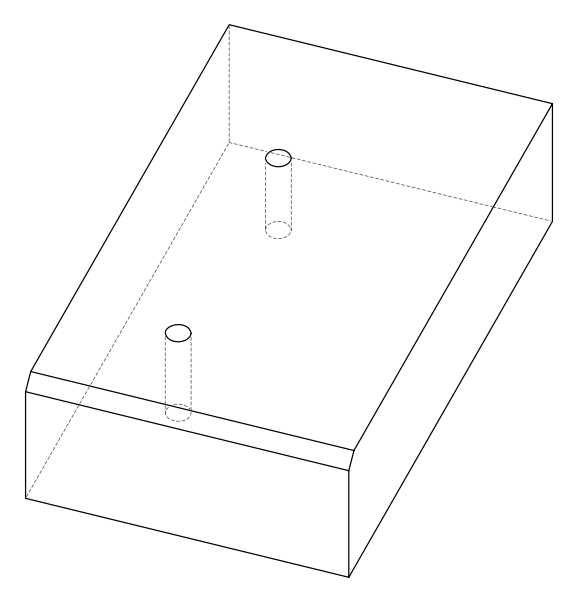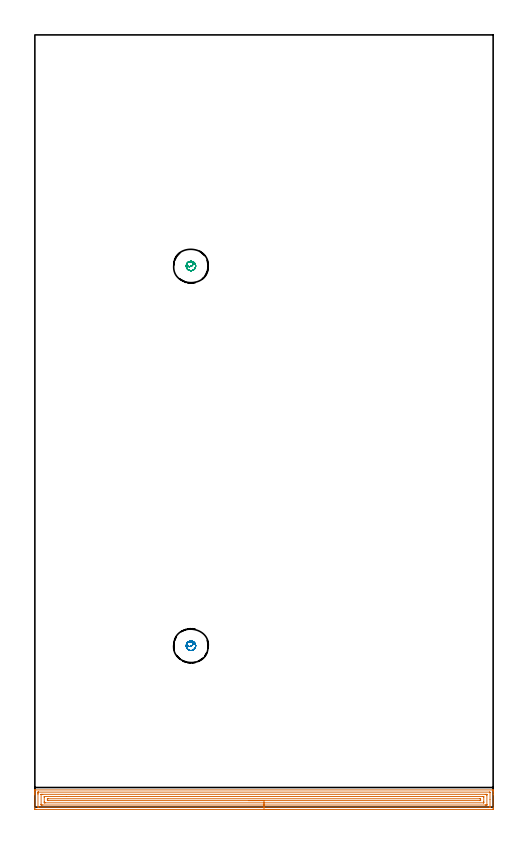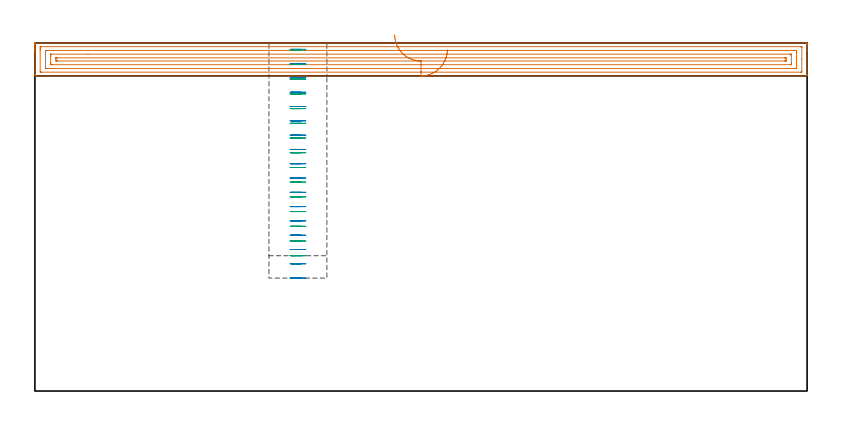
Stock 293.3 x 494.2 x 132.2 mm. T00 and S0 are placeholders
(PLAN: 3 operations, 1 tool changes, 15.8 min)
(1 AREA_MILL | FG_CHAMFER_SURFACE | UGT0205_001 | 11.96 min | 22914 mm3)
(2 MILL_BLIND_HOLE_FROM_SOLID_MATERIAL | STEP1POCKET | NXT0201_012 | Spiral | 2.05 min | 33922 mm3)
(3 MILL_BLIND_HOLE_FROM_SOLID_MATERIAL_1 | STEP1POCKET_1 | NXT0201_012 | Spiral | 1.81 min | 30694 mm3)
(TOOL UGT0205_001 | Chamfer Mill 20 x 3 x 45 deg. | D20 FL50 Z2)
(TOOL NXT0201_012 | ENDMILL 16mm [2P460-1600-NA 1630] | D16 FL38 Z6)
(OP 1 AREA_MILL)
G17 G21 G94 G90
T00 M6
G54
G17 G0 G90 X156.65 Y-1.5 S1061 M3
G43 Z142.2 H0
Z129.7
G94 G1 X156.612 Z128.828 F250.
X156.498 Z127.963
X156.309 Z127.112
X156.047 Z126.28
X155.713 Z125.474
X155.31 Z124.7
X154.842 Z123.964
X154.31 Z123.272
X153.721 Z122.629
X153.078 Z122.04
X152.386 Z121.508
X151.65 Z121.04
X150.876 Z120.637
X150.07 Z120.303
X149.238 Z120.041
X148.386 Z119.852
X147.522 Z119.738
X146.65 Z119.7
X0.616
X0.118 Y-1.495 Z119.703
X0.009 Y-1.492 Z119.706
X0. Y-1.001 Z120.196
Y7.847 Z129.041
Y8.397 Z129.594
Y8.732 Z129.928
Y9.282 Z130.478
Y9.616 Z130.811
Y10.286 Z131.485
Y10.623 Z131.822
X0.008 Y10.98 Z132.171
X0.01 Y10.997 Z132.188
X0.169 Y11. Z132.2
X293.131
X293.29 Y10.997 Z132.188
X293.292 Y10.98 Z132.171
X293.3 Y10.623 Z131.822
Y10.286 Z131.486
Y9.616 Z130.811
Y8.397 Z129.594
Y7.847 Z129.041
Y-1.001 Z120.196
X293.298 Y-1.279 Z119.919
X293.29 Y-1.492 Z119.706
X293.075 Y-1.499 Z119.699
X146.65 Y-1.5 Z119.7
Y-0.086 Z121.114
X2.402 Y-0.085 Z121.115
X2.369 Y-0.084 Z121.116
X2.01 Y-0.068 Z121.132
X2.006 Y0.039 Z121.239
X2.001 Y0.28 Z121.48
X2. Y8.245 Z129.445
Y8.732 Z129.932
X2.001 Y9.129 Z130.329
X2.008 Y9.528 Z130.728
X2.01 Y9.576 Z130.776
X2.027 Y9.579 Z130.779
X2.079 Y9.582 Z130.782
X2.186 Y9.585 Z130.785
X2.402 Y9.586 Z130.786
X290.898 Y9.585 Z130.785
X290.931 Y9.584 Z130.784
X291.29 Y9.568 Z130.768
X291.293 Y9.461 Z130.661
X291.299 Y9.22 Z130.42
X291.3 Y4.794 Z125.994
X291.299 Y0.371 Z121.571
X291.292 Y-0.028 Z121.172
X291.29 Y-0.076 Z121.124
X291.273 Y-0.079 Z121.121
X291.221 Y-0.082 Z121.118
X291.114 Y-0.085 Z121.115
X290.898 Y-0.086 Z121.114
X146.65
Y1.328 Z122.528
X5.081 Y1.329 Z122.529
X4.515 Y1.33 Z122.53
X4.188 Y1.333 Z122.533
X4.081 Y1.335 Z122.535
X4.01 Y1.348 Z122.548
X4.006 Y1.467 Z122.667
X4.002 Y1.653 Z122.853
X4. Y1.839 Z123.039
X4.001 Y8.033 Z129.233
X4.003 Y8.095 Z129.295
X4.009 Y8.144 Z129.344
X4.013 Y8.165 Z129.365
X4.026 Y8.166 Z129.366
X4.188 Y8.169 Z129.369
X4.754 Y8.171 Z129.371
X5.081
X288.219
X288.785 Y8.17 Z129.37
X289.112 Y8.167 Z129.367
X289.219 Y8.164 Z129.364
X289.29 Y8.152 Z129.352
X289.294 Y8.033 Z129.233
X289.298 Y7.847 Z129.047
X289.3 Y7.661 Z128.861
Y1.467 Z122.667
X289.297 Y1.404 Z122.604
X289.291 Y1.355 Z122.555
X289.287 Y1.335 Z122.535
X289.274 Y1.334 Z122.534
X289.112 Y1.331 Z122.531
X288.546 Y1.329 Z122.529
X288.219 Y1.328 Z122.528
X146.65
Y2.743 Z123.943
X6.661
X6.112 Y2.745 Z123.945
X6.055 Y2.746 Z123.946
X6.021 Y2.749 Z123.949
X6.01 Y2.782 Z123.982
X6.005 Y2.987 Z124.187
X6. Y3.398 Z124.598
Y6.077 Z127.277
X6.003 Y6.507 Z127.707
X6.007 Y6.721 Z127.921
X6.01 Y6.744 Z127.944
X6.026 Y6.75 Z127.95
X6.084 Y6.754 Z127.954
X6.182 Y6.756 Z127.956
X20.169 Y6.757 Z127.957
X286.639
X287.188 Y6.755 Z127.955
X287.245 Y6.754 Z127.954
X287.279 Y6.751 Z127.951
X287.29 Y6.718 Z127.918
X287.295 Y6.513 Z127.713
X287.3 Y6.102 Z127.302
Y3.423 Z124.623
X287.297 Y2.993 Z124.193
X287.293 Y2.778 Z123.978
X287.29 Y2.756 Z123.956
X287.274 Y2.749 Z123.949
X287.217 Y2.746 Z123.946
X287.118 Y2.744 Z123.944
X146.65 Y2.743 Z123.943
Y4.157 Z125.357
X8.654
X8.502 Y4.158 Z125.358
X8.198 Y4.162 Z125.362
X8.01 Y4.165 Z125.365
X8.006 Y4.215 Z125.415
X8.004 Y4.308 Z125.508
X8. Y4.955 Z126.155
Y5.192 Z126.392
X8.001 Y5.273 Z126.473
X8.004 Y5.314 Z126.514
X8.008 Y5.332 Z126.532
X8.011 Y5.336 Z126.536
X8.046 Y5.338 Z126.538
X8.35 Y5.342 Z126.542
X8.502 Y5.343 Z126.543
X284.646
X284.798 Y5.342 Z126.542
X285.102 Y5.338 Z126.538
X285.29 Y5.335 Z126.535
X285.294 Y5.285 Z126.485
X285.296 Y5.192 Z126.392
X285.3 Y4.545 Z125.745
Y4.308 Z125.508
X285.299 Y4.227 Z125.427
X285.296 Y4.186 Z125.386
X285.292 Y4.168 Z125.368
X285.289 Y4.164 Z125.364
X285.254 Y4.162 Z125.362
X284.95 Y4.158 Z125.358
X284.798 Y4.157 Z125.357
X146.65
X145.778 Z125.395
X144.914 Z125.509
X144.062 Z125.698
X143.23 Z125.96
X142.424 Z126.294
X141.65 Z126.697
X140.914 Z127.165
X140.222 Z127.696
X139.579 Z128.286
X138.99 Z128.929
X138.458 Z129.621
X137.99 Z130.357
X137.587 Z131.131
X137.253 Z131.937
X136.991 Z132.769
X136.802 Z133.62
X136.688 Z134.485
X136.65 Z135.357
G0 Z142.2
M5
M2
(OP 2 MILL_BLIND_HOLE_FROM_SOLID_MATERIAL)
G17 G21 G94 G90
T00 M6
G54
G17 G0 G90 X99.9 Y103.2 S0 M3
G43 Z142.2 H1
Z129.771
G94 G3 X100.779 Y105.321 R1.243 F250.
X97.779 Y105.321 R2.121
X97.779 Y101.079 R3.
X97.779 Y105.321 R-3.
X97.779 Y103.2 R1.5
X99.9 Y103.2 R1.5
G0 Z124.341
G3 X100.779 Y105.321 R1.243
X97.779 Y105.321 R2.121
X97.779 Y101.079 R3.
X97.779 Y105.321 R-3.
X97.779 Y103.2 R1.5
X99.9 Y103.2 R1.5
G0 Z118.912
G3 X100.779 Y105.321 R1.243
X97.779 Y105.321 R2.121
X97.779 Y101.079 R3.
X97.779 Y105.321 R-3.
X97.779 Y103.2 R1.5
X99.9 Y103.2 R1.5
G0 Z113.482
G3 X100.779 Y105.321 R1.243
X97.779 Y105.321 R2.121
X97.779 Y101.079 R3.
X97.779 Y105.321 R-3.
X97.779 Y103.2 R1.5
X99.9 Y103.2 R1.5
G0 Z108.053
G3 X100.779 Y105.321 R1.243
X97.779 Y105.321 R2.121
X97.779 Y101.079 R3.
X97.779 Y105.321 R-3.
X97.779 Y103.2 R1.5
X99.9 Y103.2 R1.5
G0 Z102.624
G3 X100.779 Y105.321 R1.243
X97.779 Y105.321 R2.121
X97.779 Y101.079 R3.
X97.779 Y105.321 R-3.
X97.779 Y103.2 R1.5
X99.9 Y103.2 R1.5
G0 Z97.194
G3 X100.779 Y105.321 R1.243
X97.779 Y105.321 R2.121
X97.779 Y101.079 R3.
X97.779 Y105.321 R-3.
X97.779 Y103.2 R1.5
X99.9 Y103.2 R1.5
G0 Z91.765
G3 X100.779 Y105.321 R1.243
X97.779 Y105.321 R2.121
X97.779 Y101.079 R3.
X97.779 Y105.321 R-3.
X97.779 Y103.2 R1.5
X99.9 Y103.2 R1.5
G0 Z86.335
G3 X100.779 Y105.321 R1.243
X97.779 Y105.321 R2.121
X97.779 Y101.079 R3.
X97.779 Y105.321 R-3.
X97.779 Y103.2 R1.5
X99.9 Y103.2 R1.5
G0 Z80.906
G3 X100.779 Y105.321 R1.243
X97.779 Y105.321 R2.121
X97.779 Y101.079 R3.
X97.779 Y105.321 R-3.
X97.779 Y103.2 R1.5
X99.9 Y103.2 R1.5
G0 Z75.476
G3 X100.779 Y105.321 R1.243
X97.779 Y105.321 R2.121
X97.779 Y101.079 R3.
X97.779 Y105.321 R-3.
X97.779 Y103.2 R1.5
X99.9 Y103.2 R1.5
G0 Z70.047
G3 X100.779 Y105.321 R1.243
X97.779 Y105.321 R2.121
X97.779 Y101.079 R3.
X97.779 Y105.321 R-3.
X97.779 Y103.2 R1.5
X99.9 Y103.2 R1.5
G0 Z64.618
G3 X100.779 Y105.321 R1.243
X97.779 Y105.321 R2.121
X97.779 Y101.079 R3.
X97.779 Y105.321 R-3.
X97.779 Y103.2 R1.5
X99.9 Y103.2 R1.5
G0 Z59.188
G3 X100.779 Y105.321 R1.243
X97.779 Y105.321 R2.121
X97.779 Y101.079 R3.
X97.779 Y105.321 R-3.
X97.779 Y103.2 R1.5
X99.9 Y103.2 R1.5
G0 Z53.759
G3 X100.779 Y105.321 R1.243
X97.779 Y105.321 R2.121
X97.779 Y101.079 R3.
X97.779 Y105.321 R-3.
X97.779 Y103.2 R1.5
X99.9 Y103.2 R1.5
G0 Z48.329
G3 X100.779 Y105.321 R1.243
X97.779 Y105.321 R2.121
X97.779 Y101.079 R3.
X97.779 Y105.321 R-3.
X97.779 Y103.2 R1.5
X99.9 Y103.2 R1.5
G0 Z42.9
G3 X100.779 Y105.321 R1.243
X97.779 Y105.321 R2.121
X97.779 Y101.079 R3.
X97.779 Y105.321 R-3.
X97.779 Y103.2 R1.5
X99.9 Y103.2 R1.5
G0 Z142.2
M5
M2
(OP 3 MILL_BLIND_HOLE_FROM_SOLID_MATERIAL_1)
G17 G21 G94 G90
T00 M6
G54
G17 G0 G90 X99.9 Y346.3 S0 M3
G43 Z142.2 H1
Z129.613
G94 G3 X100.779 Y348.421 R1.243 F250.
X97.779 Y348.421 R2.121
X97.779 Y344.179 R3.
X97.779 Y348.421 R-3.
X97.779 Y346.3 R1.5
X99.9 Y346.3 R1.5
G0 Z124.027
G3 X100.779 Y348.421 R1.243
X97.779 Y348.421 R2.121
X97.779 Y344.179 R3.
X97.779 Y348.421 R-3.
X97.779 Y346.3 R1.5
X99.9 Y346.3 R1.5
G0 Z118.44
G3 X100.779 Y348.421 R1.243
X97.779 Y348.421 R2.121
X97.779 Y344.179 R3.
X97.779 Y348.421 R-3.
X97.779 Y346.3 R1.5
X99.9 Y346.3 R1.5
G0 Z112.853
G3 X100.779 Y348.421 R1.243
X97.779 Y348.421 R2.121
X97.779 Y344.179 R3.
X97.779 Y348.421 R-3.
X97.779 Y346.3 R1.5
X99.9 Y346.3 R1.5
G0 Z107.267
G3 X100.779 Y348.421 R1.243
X97.779 Y348.421 R2.121
X97.779 Y344.179 R3.
X97.779 Y348.421 R-3.
X97.779 Y346.3 R1.5
X99.9 Y346.3 R1.5
G0 Z101.68
G3 X100.779 Y348.421 R1.243
X97.779 Y348.421 R2.121
X97.779 Y344.179 R3.
X97.779 Y348.421 R-3.
X97.779 Y346.3 R1.5
X99.9 Y346.3 R1.5
G0 Z96.093
G3 X100.779 Y348.421 R1.243
X97.779 Y348.421 R2.121
X97.779 Y344.179 R3.
X97.779 Y348.421 R-3.
X97.779 Y346.3 R1.5
X99.9 Y346.3 R1.5
G0 Z90.507
G3 X100.779 Y348.421 R1.243
X97.779 Y348.421 R2.121
X97.779 Y344.179 R3.
X97.779 Y348.421 R-3.
X97.779 Y346.3 R1.5
X99.9 Y346.3 R1.5
G0 Z84.92
G3 X100.779 Y348.421 R1.243
X97.779 Y348.421 R2.121
X97.779 Y344.179 R3.
X97.779 Y348.421 R-3.
X97.779 Y346.3 R1.5
X99.9 Y346.3 R1.5
G0 Z79.333
G3 X100.779 Y348.421 R1.243
X97.779 Y348.421 R2.121
X97.779 Y344.179 R3.
X97.779 Y348.421 R-3.
X97.779 Y346.3 R1.5
X99.9 Y346.3 R1.5
G0 Z73.747
G3 X100.779 Y348.421 R1.243
X97.779 Y348.421 R2.121
X97.779 Y344.179 R3.
X97.779 Y348.421 R-3.
X97.779 Y346.3 R1.5
X99.9 Y346.3 R1.5
G0 Z68.16
G3 X100.779 Y348.421 R1.243
X97.779 Y348.421 R2.121
X97.779 Y344.179 R3.
X97.779 Y348.421 R-3.
X97.779 Y346.3 R1.5
X99.9 Y346.3 R1.5
G0 Z62.573
G3 X100.779 Y348.421 R1.243
X97.779 Y348.421 R2.121
X97.779 Y344.179 R3.
X97.779 Y348.421 R-3.
X97.779 Y346.3 R1.5
X99.9 Y346.3 R1.5
G0 Z56.987
G3 X100.779 Y348.421 R1.243
X97.779 Y348.421 R2.121
X97.779 Y344.179 R3.
X97.779 Y348.421 R-3.
X97.779 Y346.3 R1.5
X99.9 Y346.3 R1.5
G0 Z51.4
G3 X100.779 Y348.421 R1.243
X97.779 Y348.421 R2.121
X97.779 Y344.179 R3.
X97.779 Y348.421 R-3.
X97.779 Y346.3 R1.5
X99.9 Y346.3 R1.5
G0 Z142.2
M5
M2
